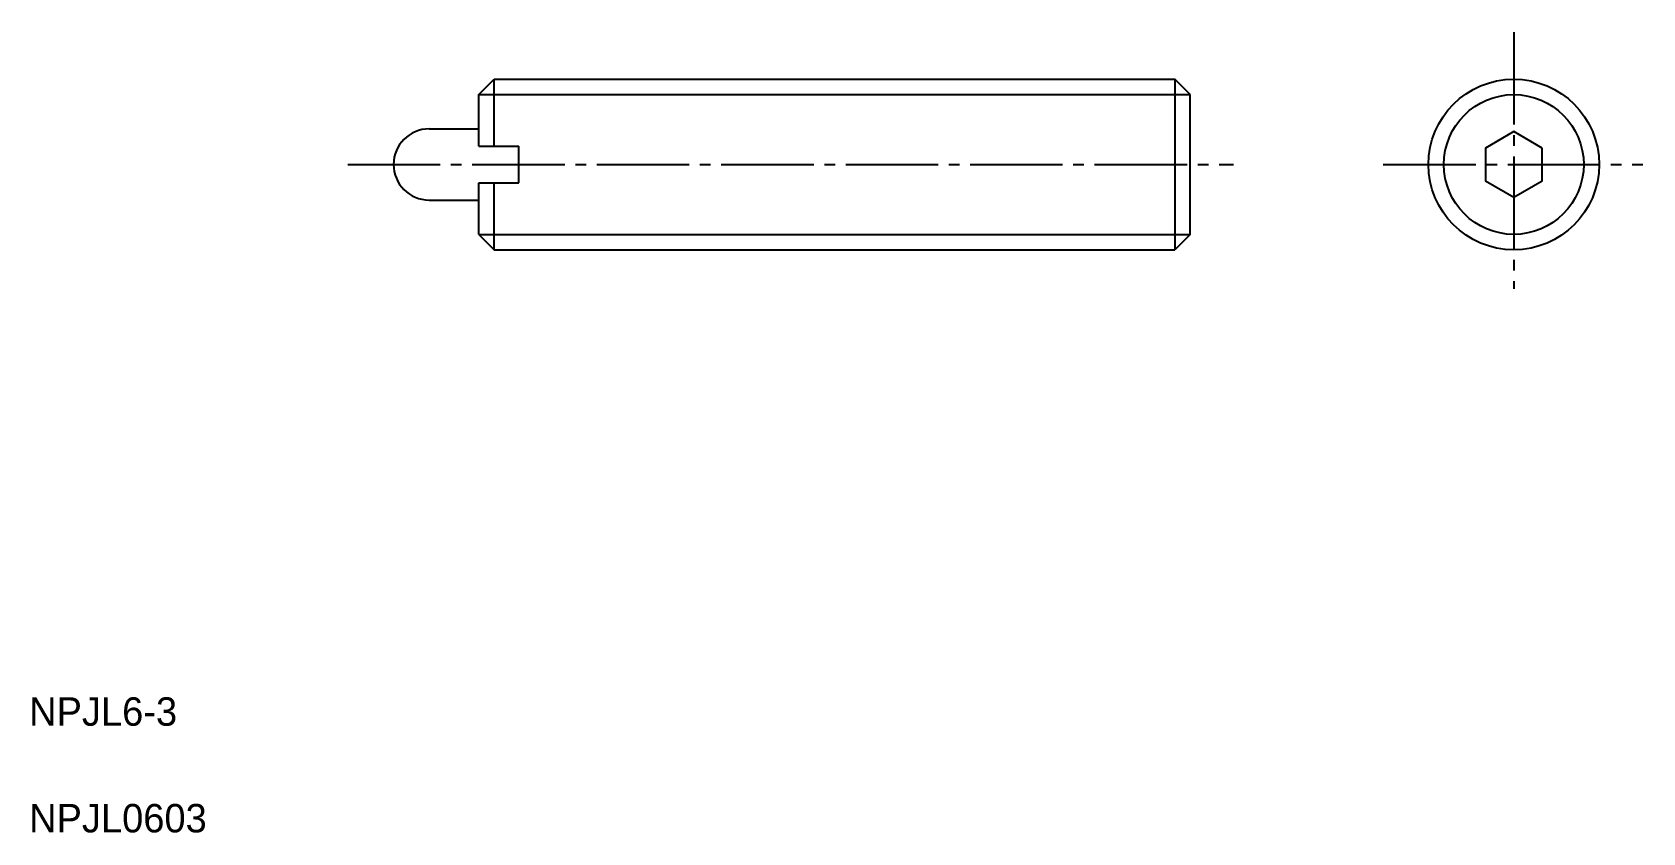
# Model space of a CAD drawing. Extents: x 2.6 to 59.2, y 2.5 to 30.6.
import ezdxf

# ---------------------------------------------------------------- set-up
doc = ezdxf.new("R2010")
doc.units = 0
doc.header["$LTSCALE"] = 0.25
doc.linetypes.add('CENTER', pattern=[17.5, 13, -1.5, 1.5, -1.5])
doc.layers.get('0').update_dxf_attribs({"linetype": 'CONTINUOUS'})
doc.layers.add('CENTER', color=1, linetype='CENTER')

msp = doc.modelspace()

# ---------------------------------------------------------------- linework, layer by layer
for p, q in [((18.311, 28.443), (18.852, 28.984)), ((18.852, 28.984), (42.769, 28.984)), ((18.852, 26.634), (18.852, 28.984)), ((42.769, 28.984), (42.769, 22.984)), ((43.311, 28.443), (42.769, 28.984)), ((18.311, 26.634), (18.311, 28.443)), ((43.311, 23.526), (43.311, 28.443)), ((16.561, 27.234), (18.311, 27.234)), ((18.311, 26.634), (19.711, 26.634)), ((19.711, 25.334), (19.711, 26.634)), ((18.311, 23.526), (18.311, 25.334)), ((18.311, 25.334), (19.711, 25.334)), ((18.852, 22.984), (18.852, 25.334)), ((16.561, 24.734), (18.311, 24.734)), ((18.311, 23.526), (18.852, 22.984)), ((24.561, 23.526), (24.561, 23.526)), ((30.811, 23.526), (30.811, 23.526)), ((43.311, 23.526), (42.769, 22.984)), ((18.852, 22.984), (42.769, 22.984))]:
    msp.add_line(p, q)
at = {"color": 3}
for p, q in [((18.311, 28.443), (43.311, 28.443)), ((18.311, 23.526), (43.311, 23.526))]:
    msp.add_line(p, q, dxfattribs=at)
msp.add_lwpolyline([(55.685, 26.562), (54.685, 27.139), (53.685, 26.562), (53.685, 25.407), (54.685, 24.83), (55.685, 25.407)], close=True)
msp.add_circle((54.685, 25.984), 3)
msp.add_circle((54.685, 25.984), 2.458, dxfattribs=at)
msp.add_arc((16.561, 25.984), 1.25, 90, 270)
at = {"layer": 'CENTER', "color": 1, "linetype": 'CENTER'}
for p, q in [((54.685, 30.635), (54.685, 21.617)), ((13.702, 25.984), (44.83, 25.984)), ((50.097, 25.984), (59.219, 25.984))]:
    msp.add_line(p, q, dxfattribs=at)

# ---------------------------------------------------------------- texts
for s, p in [('NPJL6-3', (2.5, 6.25)), ('NPJL0603', (2.5, 2.5))]:
    msp.add_text(s, height=1).set_placement(p)

doc.saveas('drawing.dxf')
